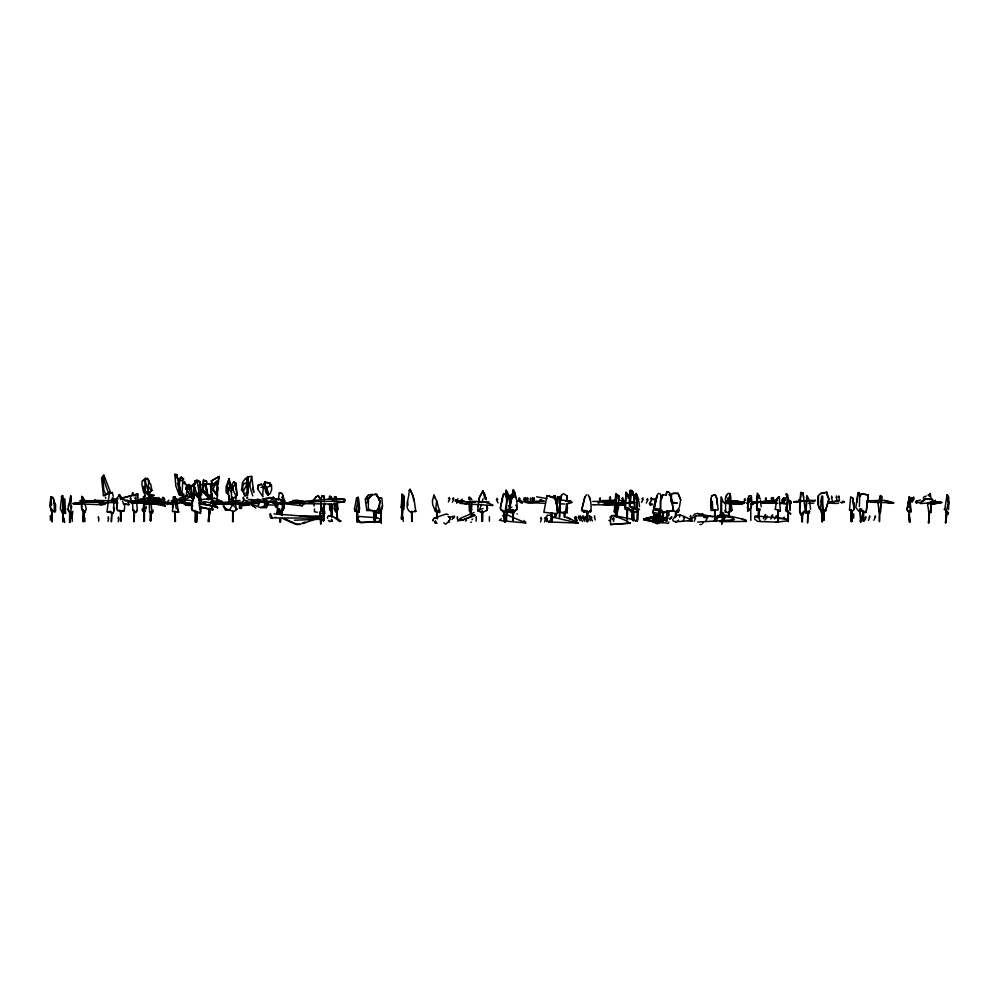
<?xml version="1.0" encoding="UTF-8"?>
<svg xmlns="http://www.w3.org/2000/svg" width="999" height="999" viewBox="0 0 999 999"><rect width="100%" height="100%" fill="white"/><g stroke="black" fill="none" stroke-linecap="round" stroke-linejoin="round"><path stroke-width="1.5" d="M280.444 521.565L280.444 518.731M280.444 514.473L280.457 511.638M556.143 504.033L555.319 496.066L553.783 495.979L553.134 498.126M634.315 509.328L629.782 506.081L630.781 490.322L632.617 491.408L634.24 497.052L634.989 508.866L634.315 509.328L629.17 505.869M635.551 508.429L638.623 510.789L636.575 510.564L636.775 495.554L636.101 493.344M851.098 509.952L851.448 521.665L851.797 510.114L851.772 521.478M946.453 512.649L948.213 513.873L948.363 512.537L946.328 512.05L944.817 509.378L947.027 494.867L948.75 497.015L948.538 509.465M279.757 521.653L279.745 518.768L279.708 521.565L280.394 521.753L280.382 518.731L280.407 521.665M279.757 514.572L279.807 510.402M340.684 521.578L340.547 520.716M381.281 511.326L381.231 523.051L381.193 511.101M378.459 511.6L378.309 513.224L380.769 511.538L382.517 505.956L381.83 498.002L379.845 498.026L378.733 500.237M559.303 517.095L559.565 509.69M564.66 517.207L564.597 511.538M690.434 521.028L692.057 521.028L690.434 521.028L692.469 518.568M851.16 509.952L851.285 521.578M279.757 521.565L279.77 518.768M381.218 522.689L381.256 511.513M482.48 521.291L482.467 511.351L482.155 521.503L481.78 511.226L481.78 521.141M555.706 516.371L555.719 513.548M788.149 511.401L788.248 521.565L788.199 512.687M788.223 511.426L788.298 521.378L788.361 511.276M119.63 496.266L119.368 494.592L117.358 497.927L116.608 508.916L117.807 510.589L124.188 511.201L124.725 505.969L122.44 501.348M555.806 516.371L555.844 513.561M725.736 501.748L725.237 503.271L741.882 503.558L744.605 502.747L737.974 502.784L741.882 503.558L743.256 503.384L725.199 503.259L744.317 503.021L725.187 503.234L726.41 501.323L744.342 502.46L738.498 502.922L739.51 503.359L744.542 502.784L743.493 502.697M52.11 521.765L51.998 509.977M52.26 510.152L51.998 521.565L52.273 510.227M193.656 494.567L193.706 488.486M714.71 509.64L714.647 521.128L714.884 509.552M745.291 499.9L743.643 503.171L738.436 502.972L744.392 502.497C719.03 498.576 718.431 506.306 744.48 502.872L739.997 503.446L741.882 503.558M879.595 509.815L879.445 521.615L879.545 509.652M94.618 501.71L104.982 503.721L94.618 501.71L85.252 501.91M281.568 509.353L281.493 515.022M555.232 516.458L555.282 513.686M616.271 499.138L616.321 494.842M655.481 522.777L657.916 522.864L643.681 519.293L658.291 515.322L659.827 515.334L659.59 518.356L659.939 515.322L643.618 519.867L659.54 522.752M714.647 509.652L714.859 521.103M51.985 521.49L52.135 510.202M195.742 510.701L195.617 521.903M212.038 488.986L217.507 496.166L217.532 480.819L210.452 486.663M232.63 521.515L232.717 511.55L232.967 521.603M282.143 509.54L282.093 515.122L282.055 509.515M283.379 503.846L283.329 508.404L284.365 507.754L284.091 503.608M372.802 510.614L368.244 509.765L368.519 498.164L372.053 494.892L376.273 494.418L380.095 500.974L378.821 512.749L376.461 512.087L376.136 510.926L378.196 508.741L380.095 500.974M375.761 518.581L375.786 511.463M509.602 498.701L509.64 495.754L510.514 495.392L510.452 496.103M551.336 521.54L551.373 513.049L551.386 521.703L552.022 521.728L552.01 513.149M555.344 516.471L555.382 513.686M787.299 502.147L787.212 510.739L790.696 513.873L785.626 510.739L787.299 502.147L786.488 493.706L785.851 494.517L787.562 494.817L790.246 509.265M83.441 509.989L83.304 521.703L84.041 511.575M146.141 508.716L146.166 506.381M323.626 520.729L323.813 509.015L323.326 520.841M323.651 520.541L323.738 508.966L323.626 520.829M460.689 520.204C458.229 521.84 459.09 518.281 461.176 518.768M659.303 519.93L659.427 510.152L659.415 519.93M649.275 518.681L643.681 519.293C646.528 517.07 660.277 516.358 659.977 515.347L658.291 515.322M863.236 510.926L863.148 521.141L863.423 511.038M863.398 520.804L863.586 511.026M233.067 521.316L233.167 511.401L232.642 521.603M324.712 503.134L324.213 508.479L321.391 510.976L321.029 502.447M627.097 519.08L627.434 509.015M631.093 492.932L630.381 504.483M637.462 510.227L637.412 520.192L637.637 510.114M667.12 510.964L666.895 520.754L666.945 510.976M195.042 521.903L195.317 510.564M233.067 511.413L233.029 521.478M338.923 521.528L340.559 521.166M375.112 522.452L375.237 510.926L375.162 522.265L374.475 522.352L374.637 510.976M375.936 518.593L375.961 511.613M823.663 510.002L823.75 520.267L824.262 510.164M84.865 521.703L84.927 518.506M235.102 498.201L236.263 496.428L231.718 487.3L229.246 487.637L228.034 488.349L229.058 500.062L231.618 498.713L231.144 487.537L233.142 489.21M314.485 508.941L314.448 511.763L317.445 512.275M374.513 522.252L374.712 511.076L374.5 522.415M658.915 520.079L659.003 510.014L659.303 520.217M823.601 509.989L823.463 520.067M863.323 510.926L863.461 520.816M69.718 513.586L69.793 522.452L70.33 512.3M188.736 484.49L186.888 485.514L185.814 488.548L189.136 493.918L192.495 497.115L189.236 489.298L188.736 484.49L190.996 485.914L192.495 497.115L191.596 497.789L189.31 495.454M235.826 504.632L235.714 510.114M235.914 500.312L235.989 495.979M435.139 498.476L433.953 495.129L436.65 500.836L435.489 511.376L439.335 512.537L439.585 509.777M627.31 518.806L627.335 508.878M627.272 519.093L627.422 508.878M637.574 520.292L637.724 510.089M658.94 519.93L659.128 510.002M666.895 520.779L667.007 510.864L666.758 521.053M754.944 516.52L755.331 516.196A3.684 1.736 43.4 0 1 755.993 516.083A3.422 1.523 39.8 0 1 756.38 516.183L758.491 517.095L758.678 510.139L758.453 517.12L759.115 517.619M758.753 510.114L758.453 517.07M823.788 520.217L824.187 510.139M69.643 513.561L69.53 522.227M750.661 508.366L751.972 503.708L750.386 509.303L747.677 511.013L748.276 498.014L749.375 495.791L751.31 495.754L751.972 502.909L750.923 503.484M778.296 510.002L778.134 521.515L778.446 510.027M802.11 513.099L801.91 521.665L802.035 513.111M70.217 513.686L70.067 522.265M725.736 502.235L725.187 503.159L725.986 501.473M879.445 512.475L879.47 511.313L880.294 512.737L880.631 511.213L881.755 496.753L880.581 495.541L878.009 503.059L878.983 511.113L879.994 512.649M81.456 508.241L81.556 503.833M81.668 499.425L81.731 496.491L84.528 500.062M150.886 520.754L151.199 512.087L150.562 520.929L150.537 512.15M174.875 521.341L175.112 511.438L175.474 521.553M265.322 485.464L264.947 481.805L270.105 483.216L271.491 485.427L271.678 489.735L270.279 493.394L267.919 495.217L265.784 492.22L264.086 484.165L264.947 481.805L264.086 484.165L266.696 487.475L268.494 493.606L267.919 495.217L265.909 489.747M359.116 512.062L359.54 508.279L358.254 497.327L356.631 497.789L354.458 508.891L355.12 511.126L357.167 512.087L359.116 512.062L359.128 511.176M777.734 521.528L778.021 509.989L778.109 521.615M802.434 521.753L802.597 513.274L801.885 521.69M175.212 511.426L174.962 521.441M725.811 502.285L725.187 503.234L744.342 502.46L738.498 502.922M742.781 502.709L743.069 503.359C742.694 502.684 743.194 503.346 742.956 503.396L742.831 502.634M777.709 521.341L777.996 510.177M247.053 495.392L247.39 483.191L242.407 483.703L243.257 491.77L244.905 495.829L247.053 495.392L246.241 492.382M324.7 503.921L321.391 510.976L320.979 502.335M332.168 521.116L331.531 520.954M356.855 500.949L356.631 497.789M236.151 489.597L235.776 483.017L233.729 481.843L232.218 484.028L232.342 488.536M338.224 502.647L344.518 501.698L334.665 501.148L290.684 502.285L299.45 503.496M557.767 503.346L557.692 496.653C563.136 496.59 558.616 506.268 560.389 509.19L558.166 511.638L557.017 510.102L557.692 496.653M657.28 524.1L657.542 514.198M676.111 515.996L676.311 511.75M120.617 510.926L120.567 521.216L121.216 511.076M513.211 510.089L513.349 520.254M675.636 511.85L675.461 517.445L675.699 511.863M676.161 516.008L676.298 511.763M55.532 507.642L55.632 504.445M120.567 510.914L120.779 521.128M120.929 520.841L121.166 511.051M513.149 510.064L512.862 520.154M513.723 510.189L512.949 520.242M634.865 502.559L604.582 503.533L634.865 502.559L630.631 502.022M659.377 518.593L659.14 515.859L645.029 519.867M671.815 516.558L670.741 517.869M859.39 506.58L859.739 495.991L861.563 493.668L868.281 495.005L866.108 512.437C863.835 513.111 856.318 506.968 861.95 509.203M111.663 513.074L111.376 521.815L111.826 513.061M150.874 520.566L151.161 512.062M247.977 480.269L248.077 477.397L245.404 478.546L242.332 482.642L243.269 485.227M632.392 518.731L632.792 507.267M671.191 501.211L671.278 498.351L669.555 492.707L666.982 491.57L665.921 495.279M750.823 520.442L750.724 509.028M807.529 522.877L807.804 512.787M807.629 522.564L807.966 512.774M823.838 510.801L825.586 510.839L828.87 499.05L826.772 492.195L820.541 493.556L818.431 495.541L818.481 505.257L819.717 509.453L822.14 509.852M133.691 521.366L134.403 511.513M134.153 521.416L134.503 511.5L133.766 521.653M629.22 504.383L629.707 491.058L630.781 490.322L632.617 491.408L634.24 497.052L634.328 507.092M632.429 518.568L632.817 507.442M150.2 520.541L150.574 512.175M401.536 519.068L402.06 507.592L401.536 519.068L402.185 519.03L402.697 507.48L402.235 518.943M402.098 502.247L401.985 494.243L404.345 496.665L403.559 509.44L401.248 507.692L402.098 502.247L403.559 509.44L403.109 499.637M481.83 521.303L481.818 511.213M663.011 521.54L663.498 511.75M860.551 522.04L860.139 510.514L861.063 521.99M908.865 507.529L909.265 496.865L907.005 509.69L908.64 512.05L911.188 511.401L909.502 496.915L907.005 509.69L908.64 512.05M208.366 521.416L209.54 509.702L209.003 521.466L208.366 521.441L209.166 509.815M209.016 521.466L209.79 509.977M566.945 499.512L567.095 495.966L563.511 493.618L561.5 495.042L560.814 499.438M631.78 518.581L632.742 507.142M83.641 521.441L84.091 511.588M662.986 511.6L663.011 521.815M663.086 511.613L662.599 521.715M721.74 523.838L721.877 520.954L721.79 524.075M83.416 511.413L83.004 521.478M587.075 511.588L587.175 521.69L587.162 511.588M723.438 515.784L720.891 514.223L721.128 497.04M196.603 522.027L197.178 512.312M197.14 512.162L196.541 522.127M489.385 516.608L489.398 521.228M654.27 520.454L654.407 517.357M721.765 523.751L721.902 520.916M931.23 503.359L930.931 512.237L929.07 512.262L927.572 504.845M199.4 500.387L199.688 494.455L201.361 500.087M283.241 504.258L283.379 509.989L276.998 513.686L277.897 502.959M659.652 518.256L659.939 515.322L659.802 517.981L660.002 515.397L658.378 515.397L643.681 519.293L649.35 518.493M670.167 511.126L676.56 511.363L679.283 507.692L680.706 499.8L678.059 493.369L673.026 493.406L671.44 494.268L671.44 500.611M401.536 518.906L402.085 507.754M655.444 520.429L652.447 521.515L653.608 522.465L666.895 523.014M50.337 516.758L50.4 515.434M186.413 494.517L186.538 492.095M822.676 510.314L822.789 496.153L821.653 496.341L821.253 502.235M117.358 497.927L116.608 508.916M197.427 482.28L195.08 480.581L195.017 481.655L197.427 482.28L199.438 494.917L198.464 495.979L197.527 494.955M217.807 490.072L217.295 491.146L217.969 487.062M269.855 515.546L270.254 514.098M566.708 504.02L565.284 513.061L560.764 512.425L558.953 511.151L559.59 511.376M262.7 496.391L263.224 486.85L261.513 484.228L258.192 485.152L257.592 488.686L262.874 496.79M471.528 503.921L471.053 512.462L469.343 510.876L469.068 503.783M476.111 521.228L476.286 517.969M708.016 516.87L708.079 515.634M725.649 502.46L725.199 503.259L725.624 502.584M854.07 507.192L854.245 504.183M909.265 501.173L909.502 496.915M50.337 520.167L50.524 516.745M506.481 511.888L506.63 496.878L505.082 493.981L503.459 493.781L500.362 507.954L500.686 509.565L504.245 512.699L506.481 511.888L504.245 512.699M567.482 507.217L566.995 512.749L560.764 512.425M618.668 495.442L618.331 508.029L615.696 510.302L616.033 497.34L616.995 495.242L618.831 495.591L618.818 500.674M800.099 502.547C799.362 507.267 798.688 521.453 805.256 510.839L803.096 493.081L801.186 492.432L800.274 499.675M929.707 496.316L929.869 493.568L929.307 496.378M659.927 516.533L660.002 515.472M229.308 495.991L229.058 500.062L233.279 498.826M510.501 505.194L509.965 495.354L512.762 496.216M671.103 501.286L671.278 498.351L669.904 494.792M790.122 503.321L790.072 510.601M52.71 497.727L50.824 496.828L50.3 505.069L51.161 510.926L55.107 511.738L55.469 507.942L53.621 499.163L53.172 497.602L50.824 496.828L50.1 507.017L51.586 510.764L55.107 511.738M282.492 504.632L282.205 509.103L283.379 509.989M282.779 500.149L283.054 495.666L282.242 493.518L279.27 493.056L278.284 500.124M853.558 518.256L853.758 515.097M881.755 496.753L880.144 509.89M200.811 511.938L201.161 506.456M586.7 494.792L584.865 497.027L581.705 510.364L583.816 512.025L590.646 511.775C591.583 506.256 591.196 499.787 588.211 494.967M332.093 516.683L331.531 509.378L331.431 516.795L331.268 509.727M412.225 521.316L411.625 511.426M487.237 505.544L487.012 510.239L483.991 511.738L480.469 511.863L477.784 510.814L478.109 505.656M70.355 501.023L70.892 495.691L68.107 508.928L72.078 516.458L72.827 511.238M357.742 521.865L357.392 511.75L357.792 521.678L357.105 521.853L356.743 510.514M618.331 508.029L618.631 503.621M628.234 509.178L628.708 509.615L625.324 509.265L625.861 492.132M675.374 521.728L675.998 521.665M71.428 508.429L71.616 505.831M246.016 493.543L247.64 495.479L248.564 484.228L248.077 477.397L246.716 479.532L247.078 484.403M759.315 510.352L759.964 510.751L756.905 510.289L756.593 508.216L757.279 493.231M822.489 521.54L822.314 511.675M228.783 502.622L231.843 502.822M179.47 484.503L179.945 478.259L181.418 477.397L183.779 478.883L181.119 480.819L179.92 478.571L181.144 476.898L183.004 479.058L181.98 493.031L184.016 494.405L183.579 495.217L181.306 495.129M929.445 511.65L928.595 523.189L929.632 511.525M671.203 497.327L671.44 494.268M928.446 522.802L929.42 511.55M98.651 521.191L98.901 517.957M148.938 480.232L147.365 493.606L148.751 495.954L149.85 494.068L148.077 491.333L144.93 479.532L147.577 478.471L149.675 483.641M323.838 498.164L323.963 495.979L322.053 495.916L321.091 498.089M320.342 512.337L320.954 524.025L320.13 512.062M320.954 508.254L321.178 505.457M331.506 508.441L331.281 511.263L329.682 509.74L329.483 504.095M652.285 517.807L643.681 519.293L658.366 515.347L658.279 516.008M735.489 503.059L733.666 503.808L741.358 503.021L736.063 503.696L735.376 503.046L733.678 503.808L743.256 503.384M62 510.864L65.547 513.436L64.236 510.177L63.224 498.389L61.838 498.014L61.751 496.266L60.29 508.628L62.113 512.724L65.547 513.436L64.873 498.926M143.319 508.803L142.407 508.628L142.17 510.377L144.43 511.563L145.429 510.651L143.319 508.803L143.806 502.722M143.806 521.228L143.781 511.451M144.293 511.338L144.343 521.428L144.38 509.902M172.502 507.604L173.376 497.04L174.663 496.715L176.274 499.662L178.634 512.187L173.863 511.538M625.324 509.265L625.898 494.28M749.662 509.253L747.677 511.013L748.276 498.014M403.471 506.943L404.345 496.665L401.985 494.243L401.248 507.692M614.822 504.532L614.185 511.975L616.845 512.574L616.171 510.564L614.323 511.675M615.072 501.56L615.709 494.13L616.683 494.168L616.77 496.278M728.209 501.748L728.483 498.613M726.822 502.734L737.961 502.984L729.37 501.211M849.462 510.339L850.686 496.79L852.971 498.389L854.02 509.215C853.958 511.863 849.1 511.301 849.662 509.253M747.427 508.291L747.964 502.659M809.078 510.676L809.202 513.399L805.981 513.011L806.73 495.854M948.563 504.732L948.838 501.81M509.802 497.127L509.965 495.354M930.606 508.429L931.056 503.771M590.796 510.314L590.646 511.775L589.572 510.676M659.802 517.981C661.213 510.064 646.565 521.241 643.681 519.293L656.818 516.333M84.328 518.406L84.453 517.207M616.783 517.157L617.694 508.491L616.883 517.157M857.08 502.335L858.041 492.644L855.806 507.554L859.015 511.326L862.562 511.126M946.615 511.226L945.628 522.889L946.89 511.413M63.599 502.247L63.924 499.075M667.981 523.601L668.905 522.015M945.903 522.539L947.04 511.401M62.762 521.815L62.85 511.713M212.437 495.816L212.25 497.702L207.892 495.067L205.894 484.078L209.69 483.653L211.026 484.39L211.476 491.908M618.743 503.459L615.696 510.302L614.835 508.616L616.033 497.34M946.528 512.624L945.441 522.652M137.3 497.027L137.625 494.018L121.791 498.126M738.81 503.558L725.461 503.034L725.636 502.297L725.237 503.271L726.41 501.323L725.187 502.997L743.756 502.247L729.745 501.223L727.846 502.659M55.07 504.333L55.207 503.134M666.133 495.179L666.982 491.57L669.555 492.707M178.109 478.296L181.281 495.504L179.633 495.179L178.771 493.868L179.233 489.71L177.36 483.116M471.815 504.07L471.053 512.462L469.567 510.901L470.604 504.582M505.594 511.338L509.465 510.589C510.626 503.971 509.128 496.216 506.218 490.197L505.581 493.968M736.9 502.472L743.756 502.247L732.879 501.523L725.199 503.046L727.984 501.211L725.187 503.159L726.735 501.273L727.397 501.223L726.136 502.759L728.658 501.198M218.219 484.053L219.068 476.498L211.338 480.931L212.55 485.764M199.613 484.453L199.937 481.58L196.865 480.169L196.204 482.167M85.315 505.007L86.276 509.353L84.428 512.812L84.615 511.213L81.831 509.19M754.67 518.106L755.269 516.833A3.384 1.673 46.9 0 1 756.268 516.67L758.953 518.181L760.301 521.478M560.988 499.5L561.5 495.042M413.773 500.811L412.937 495.292L410.052 489.285L408.978 490.809M797.152 501.436L796.478 501.71M194.867 491.57L195.367 487.375M113.287 496.341L112.25 492.42L109.253 493.781L107.005 511.888L113.224 513.161L114.061 510.614L113.599 502.047L115.272 502.622M217.507 496.166L216.221 494.006L217.507 483.728M509.253 498.826L509.64 495.754L508.878 499.15M546.503 521.715L546.915 518.481M455.969 499.987L457.405 499.775L455.994 499.775M821.852 513.199L823.151 512.112L821.653 496.341C822.277 496.815 818.331 516.833 823.151 512.112M476.148 517.882L476.311 516.645M192.994 497.752L191.571 508.479L192.844 510.514L191.571 508.479L192.994 497.752L195.105 494.155L198.439 497.752M930.931 512.237L931.193 510.239M133.754 521.553L134.178 510.189M499.438 520.317L501.223 518.768M615.434 507.529L615.834 504.757M613.561 521.553L613.985 518.581M852.547 501.386L852.971 498.389M908.253 503.771L909.265 496.865M478.071 506.58L479.395 497.539L482.879 490.909L486.251 499.001M505.619 494.318L506.218 490.197L506.481 497.989M512.225 497.427L508.866 509.59L512.475 510.764L516.495 510.064C517.994 503.533 516.208 495.629 513.336 489.647L510.039 505.444M805.981 513.011L806.817 498.026M948.213 513.873L948.413 512.537M176.423 477.172L176.811 474.625L174.862 474.275L175.787 485.826L178.771 493.868M190.534 488.948L190.996 485.914M173.376 497.04L174.875 497.327L174.663 496.715L172.377 511.488L178.634 512.187L177.285 508.703M329.795 516.196C329.682 514.31 326.573 516.958 327.61 518.306M634.79 498.613L635.389 495.367L633.141 494.68M775.261 509.228L776.885 498.813L779.208 496.728L780.394 511.113L775.261 509.228L776.248 509.453M880.219 497.889L880.581 495.541L879.707 498.064M337.1 510.052L337.512 520.054M478.758 501.598L479.395 497.539L482.879 490.909L484.977 498.888M753.758 502.622L752.884 502.784L754.02 502.06L761.85 502.21M147.015 501.898L133.953 501.211L133.679 502.947L136.588 502.859M243.257 491.77L247.39 483.191L242.707 483.766L241.433 490.084L243.257 491.77L244.905 495.829M558.166 511.638L560.177 504.682L559.29 496.728M853.983 503.921L854.17 502.822M145.854 501.66L150.462 498.826L152.984 498.451M253.209 506.468L253.484 504.845L251.573 504.72L255.844 508.054M789.435 500.811L790.159 501.111C786.388 498.638 793.943 504.32 790.509 501.086C786.026 498.851 794.467 502.672 789.672 503.459M206.98 484.328L206.643 481.293L203.471 480.032L202.697 489.36L208.079 496.228L209.028 496.253M853.471 514.935L853.67 513.748M142.37 481.019L145.18 479.545L145.842 478.022L142.37 481.019L141.821 484.203L143.469 491.883L145.417 495.492M409.34 490.709L410.052 489.285L413.998 498.988L415.834 511.5L410.314 511.963C403.833 508.016 409.115 498.114 409.078 492.22M732.279 519.068L732.317 519.83L733.89 519.255M54.371 502.347L54.196 511.513M728.283 498.426L728.496 497.265M756.905 510.289L757.479 495.342M150.449 498.489L150.687 497.202L149.151 495.129L154.183 495.242L150.687 497.202M191.596 497.789L186.189 489.223L186.888 485.514M118.244 521.653L118.856 518.369M265.784 492.22L266.696 487.475L271.491 485.427L269.156 482.867M504.882 512.225L507.142 500.424L505.956 494.83L503.409 494.393L505.082 493.981M132.592 502.297L132.904 510.551L135.976 512.2L137.25 510.177L136.776 503.096M321.828 497.077L322.053 495.916M505.057 522.252L503.521 510.739M758.691 521.478L774.812 522.09M98.152 517.894L98.389 516.67M294.83 502.072L290.684 502.285M504.682 522.29L504.17 512.25M358.778 521.753L359.94 522.527L379.52 521.903L379.345 520.654M356.993 519.18L360.939 522.465A2.772 1.111 42.8 0 0 361.401 522.502L381.181 521.441L379.832 518.981L377.435 517.794L359.94 516.508M117.457 502.947L112.8 500.649L112.525 497.702L113.886 500.686L116.683 500.174M332.442 504.458L332.567 508.878L331.281 511.263L330.307 509.865L331.556 503.608M502.709 496.378L500.362 507.954M825.361 511.176L828.87 499.05L826.747 494.293L826.772 492.195M187.275 491.121L188.699 486.313M252.772 495.916L249.65 485.864L251.673 476.348L247.402 476.935L246.428 479.283M62.425 498.114L64.236 510.177L62.587 510.839L62.962 495.616L61.289 496.515M153.159 510.114L151.336 513.736L149.538 511.401M203.471 480.032L203.184 490.122M151.91 511.163L151.336 513.736L153.059 511.913L151.91 511.163L151.099 504.12M547.027 495.779L554.158 497.34L547.027 495.779L543.843 512.275L557.267 513.723L557.617 505.906L554.158 497.34L552.547 496.953M63.174 498.951L63.436 497.777M159.99 499.875L159.266 503.084L165.21 505.981L164.036 503.821M108.004 521.366L108.741 518.156M613.448 518.319L613.698 517.232M217.158 484.752L219.068 476.498L211.338 480.931L212.4 483.566M229.62 484.328L229.221 478.708L226.81 488.961L228.259 494.405L226.074 492.544L226.161 486.451L229.221 478.708L230.207 487.812M132.18 494.542L132.617 492.669L133.779 495.029M661.038 513.036L659.502 514.947L656.368 514.747L654.445 514.522L652.722 512.462L655.794 499.562L657.067 497.44M818.431 495.541C817.132 499.925 817.532 506.093 820.179 509.527M662.112 510.352L655.806 510.364L653.895 508.304L657.055 495.404L658.503 493.294M196.878 482.392L195.08 480.581L193.631 486.401L194.755 490.759M468.981 497.365L471.765 499.65L470.217 497.552L468.981 497.365L468.893 499.537M725.561 497.952L726.76 494.805L728.471 493.294L730.207 493.668L729.233 512.624L725.699 512.075L724.762 510.377M134.191 502.385L134.415 501.498L130.27 500.362L134.191 502.385L130.07 502.297M181.868 494.955L184.166 497.002M378.309 513.224L381.343 510.601L382.517 505.956M587.337 510.876L581.555 510.077L584.865 497.027M718.506 517.195L720.029 514.835A1.723 1.161 22.9 0 1 720.966 514.835L723.8 516.995M337.475 503.508L337.799 509.378L336.126 511.975L335.652 510.389L337 504.008M880.194 510.452L880.294 512.737M505.969 520.691L506.893 509.378L506.505 520.704M672.589 519.68L673.276 520.941A2.41 2.36 -40 0 0 673.85 521.403L676.535 521.54A4.908 4.808 -47.1 0 0 678.421 520.417L678.621 520.167M908.953 510.302L909.689 522.277L908.953 512.125M509.94 504.507L513.336 489.647L513.698 497.477M449.488 520.454L446.041 524.038A2.035 1.948 -85.1 0 1 445.279 523.988L443.856 522.877M546.391 518.381L546.728 517.145M741.295 503.371L736.226 503.683L738.236 503.046M240.647 508.666L241.508 505.581M791.233 502.41L789.61 503.259M710.838 498.976L711.688 495.941L714.485 494.767L715.459 495.292L716.895 498.264L718.156 509.952L710.988 510.464L710.838 498.976L711.55 507.954M194.018 498.713L193.731 483.928L190.197 486.863M216.421 501.873L217.37 498.576M276.823 507.417L277.71 504.395M652.884 520.217L653.771 517.182M278.134 512.724L276.998 513.686L278.434 508.878M243.007 501.635L243.981 498.426M477.784 510.814L479.77 509.565L481.418 504.183M482.242 501.498L483.054 498.813M931.418 503.596L932.766 503.946M802.684 513.898L803.458 511.388M450.174 519.08L449.15 520.716M689.922 520.029L690.933 516.808M703.196 514.423L702.622 513.761L700.461 515.172M118.032 518.331L118.444 517.07M553.384 517.295L578.059 523.089L568.331 517.669M266.283 507.692L267.495 505.282L266.283 507.692L260.527 507.592L253.484 504.845M86.251 501.011L80.307 500.624L81.419 501.148M655.207 502.947L655.956 500.649M743.194 502.335L733.241 501.173L733.091 502.135M822.052 521.628L821.902 511.563L822.052 521.74M131.856 503.246L133.179 500.686L135.939 503.171L131.856 503.246L133.179 500.686M636.563 521.341L637.387 520.741L635.851 521.203M275.662 517.207L272.103 518.456M660.264 520.604L661.288 517.507M742.769 501.923L732.991 501.698L734.615 501.473C727.509 500.511 758.278 503.171 733.241 501.173L741.92 502.11M227.672 483.316L229.221 478.708M912.249 501.61L913.373 498.276M654.782 521.378L655.831 518.294M241.071 505.369L241.458 504.233M544.505 521.953L545.654 518.606M540.509 521.928L541.67 518.593M546.428 516.845L547.015 515.621A1.911 1.873 67.2 0 1 547.577 515.184L550.661 515.334L553.196 517.195M735.901 503.696L736.513 502.959L733.591 503.708L742.344 503.184M130.007 501.71L131.094 498.651M598.114 502.21L597.951 502.659A2.11 0.974 -85.8 0 0 598.226 503.021M231.668 501.598L232.792 498.476M765.047 502.36L766.295 498.863M159.203 499.762L159.64 498.551M107.942 518.044L108.391 516.845M194.555 494.78L191.883 502.085L191.983 510.177L200.524 513.511L199.138 498.751L195.105 494.155L194.555 494.78L195.729 494.205M726.76 494.805L725.411 498.489L725.699 512.075M374.962 521.99L373.389 510.764L374.937 521.965L375.574 521.703L373.951 510.514M275.075 501.423L276.024 498.926L284.553 499.987L285.464 503.396L278.971 499.025M927.759 502.897L927.509 503.896L929.132 503.896M673.301 518.743L676.673 515.172L679.657 515.047M277.185 504.133L277.61 503.034M653.246 516.933L653.671 515.821M332.292 498.576L331.006 496.565L329.533 496.341L329.27 498.451M860.276 520.829L861.55 517.519M144.181 498.164L145.155 495.654L143.157 496.903L145.255 499.15M471.416 522.215L470.779 522.227M665.421 495.029C658.179 493.593 661.413 506.843 660.351 510.589L664.248 512.512L673.476 510.264L670.966 495.766L668.88 494.667M860.489 521.79L861.775 518.493M210.152 499.512L210.652 498.251M157.917 499.2L158.391 498.002M200.062 485.114L203.147 483.903M276.024 498.926L274.45 502.847L282.455 504.67M231.031 502.297L231.356 501.473M697.652 522.09L733.89 519.83L733.303 517.981L725.898 516.695M62.85 521.653L62.7 511.7M599.15 502.347L600.486 499.1M679.42 509.815L678.433 512.175L676.835 512.45M216.571 498.513L217.095 497.252M727.384 502.26L728.758 498.988M868.406 520.392L869.792 517.095M665.309 521.128L666.595 518.106L667.881 518.069L666.62 518.643M784.003 502.447L785.326 499.325M662.974 494.805L660.626 500.274L660.351 510.589L664.248 512.512M163.474 502.747L164.897 499.463M717.806 517.345L720.104 514.223A1.861 1.124 19 0 1 720.891 514.235L721.603 512.512L721.59 499.225M223.414 506.131L224.275 504.12L228.983 503.633L234.403 506.193L236.988 509.24L233.916 511.625L226.373 509.003L223.414 506.131L225.487 510.102L229.533 509.965L231.793 506.181M748.788 502.822L750.212 499.562M690.184 516.683L690.721 515.472M257.592 488.686L258.641 486.301L258.192 485.152L261.513 484.228M655.481 499.6L656.093 498.239M772.202 502.285L773.701 498.951M452.422 502.247L453.921 498.938M264.123 506.131L265.597 502.884M258.341 505.506L259.328 503.359M912.961 498.314L913.548 497.027M532.991 502.509L534.515 499.188M660.839 520.854L662.387 517.47M337.237 499.088L335.864 496.878L334.553 496.89L334.153 499.075M694.954 517.157L695.828 516.446M176.736 504.308L177.785 502.047M448.351 501.973L449.9 498.676M366.895 502.897L368.431 499.662M781.817 502.372L783.328 499.188M178.696 503.708L180.307 500.349M683.216 520.654L684.627 517.719M136.851 511.026L137.25 510.177M448.139 514.66L446.803 514.223M617.37 508.766L616.371 517.17L617.469 508.566M756.293 501.723L757.929 498.414M765.296 499.075L765.996 497.664M134.628 501.461L136.226 498.239M749.675 502.235L751.236 499.088M182.255 502.485L183.828 499.325M460.876 503.633L462.525 500.374M636.575 510.564L637.424 508.878L636.775 495.554M336.925 518.706L337.138 509.977M650.249 502.222L651.935 498.913M864.322 521.128L865.983 517.869M486.513 510.676L487.687 508.391L486.875 506.518M68.069 506.268L70.842 500.936L70.517 496.391M242.832 498.351L243.469 497.14M276.998 513.686L279.595 508.666M456.705 503.246L457.842 501.073M873.825 520.304L875.524 517.057M320.642 523.863L319.755 512.524M822.664 510.726L821.59 512.774L822.302 512.986M321.316 499.55L317.507 495.654L313.049 500.586M751.897 503.134L752.147 502.21M641.495 502.372L643.231 499.138M646.266 503.059L648.014 499.787M654.857 518.106L655.469 516.958M660.277 517.332L660.888 516.183M609.04 501.148L610.801 497.902M782.08 502.597L783.728 499.537M621.977 500.974L623.189 498.813M213.112 488.723L217.532 480.819L210.951 487.587L213.112 488.723L216.221 494.006M679.957 516.071L679.395 517.082M637.624 501.448L638.836 499.288M149.925 500.324L151.099 498.276M163.349 501.048L163.998 499.925M130.057 498.451L130.707 497.327M705.968 520.442L707.654 517.532M770.541 501.935L772.389 498.713M860.801 517.494L861.525 516.233M257.105 499.962L256.069 499.55M650.087 502.647L650.786 501.81M774.5 518.981L776.36 515.771M861.026 518.469L861.762 517.207M148.751 495.954L149.85 494.068M257.804 499.438L266.783 503.084L264.285 503.571M633.728 501.036L634.977 498.888M231.668 498.326L232.355 497.165M680.032 514.697L691.171 519.692L689.56 520.654L675.961 521.853M746.615 503.434L748.463 500.287M357.167 512.087L359.54 508.279M132.617 492.669L132.805 494.193M459.278 519.942L460.701 519.468M544.48 518.606L545.254 517.307M869.118 517.107L869.879 515.846M549.175 521.453L548.876 521.953A5.195 4.845 80.1 0 1 546.952 519.542L546.703 518.606M470.529 510.701L470.566 513.673L470.791 510.439L471.266 513.523L471.116 510.614M540.509 518.581L541.283 517.295M909.227 510.501L909.764 522.177M784.752 499.175L785.464 498.014M161.925 500.274L162.612 499.163M233.204 490.509L232.979 487.649L235.776 483.017L236.963 495.616L236.239 486.9L235.14 484.403M783.366 518.419L784.153 517.157M167.295 504.582L168.556 502.534M379.096 499.238L379.845 498.026M569.605 500.849L571.678 502.485L567.082 504.02M671.678 517.37L669.829 519.343M695.641 518.044L694.18 521.341M181.656 500.799L184.278 499.737L187.213 495.117L188.736 497.664M727.809 498.913L728.621 497.677M716.633 518.006L714.672 521.116M665.534 517.869L666.271 516.758M299.9 516.271L321.69 515.946L321.178 516.408M713.873 521.166L715.084 519.318M910.326 502.647L912.374 499.55M912.025 501.998L914.097 498.888M749.3 499.488L750.124 498.251M101.561 478.184L103.846 475.187L110.34 491.733L104.982 495.629L103.421 495.579L101.561 478.184L103.846 475.187L104.858 479.532M533.578 499.213L534.44 497.939M599.35 499.013L600.187 497.764M655.719 522.427L655.881 522.202M722.889 520.829L724.987 517.757M772.677 498.963L773.551 497.677M910.264 501.136L911.662 499.1M366.695 497.452L368.231 495.217L372.34 494.193M163.574 499.413L164.435 498.164M782.529 499.088L783.366 497.889M661.363 496.953L662.824 494.867M163.636 498.738L163.099 497.377L160.602 500.824M402.085 507.642L402.709 507.529M432.954 520.204L432.954 520.904M715.509 521.266L717.632 518.219M770.729 519.118L772.851 516.096M138.898 501.923L134.603 501.635L133.679 502.947L135.34 502.884L135.065 500.936M267.145 504.745L268.569 502.747L267.145 504.745L273.926 505.119M748.488 497.027L749.375 495.791M452.472 498.963L453.409 497.689M763.336 518.731L765.434 515.871M660.963 517.519L661.937 516.208M865.034 517.857L865.958 516.608M661.013 496.865L661.975 495.566M729.233 512.624L731.992 510.077L730.769 500.799M175.861 499.787L176.835 498.489M808.641 512.924L809.752 511.451M147.577 478.471L146.753 479.557L144.93 479.532M367.045 499.6L367.969 498.364M448.451 498.688L449.413 497.415M874.562 517.032L875.499 515.796M178.858 500.349L179.845 499.05M756.493 498.414L757.479 497.127M511.038 511.638L513.548 512.787L516.058 509.777L515.434 510.526M744.13 499.85L745.092 498.601M750.174 498.913L751.073 497.752M368.231 495.217L365.247 499.038L366.808 510.489L371.453 510.676M316.208 496.628L313.399 500.212L314.123 506.031M182.48 499.2L183.416 498.014M683.353 517.494L684.203 516.433M134.803 498.176L135.777 496.953M790.097 513.361L790.696 513.873M650.499 498.863L651.523 497.602M461.076 500.362L462.075 499.113M587.749 521.665L587.712 511.7L587.175 521.69M210.227 485.377L211.026 484.39M720.928 521.166L723.264 518.269M225.487 510.102L226.373 509.003M646.653 499.712L647.652 498.464M302.997 501.386L281.343 503.246L302.21 505.844L304.008 503.846M454.008 517.519L451.985 519.393M269.693 501.785L273.451 497.19C282.729 507.267 267.57 501.036 263.936 499.737L273.451 497.19L272.927 502.447L276.186 502.572M782.791 499.325L783.716 498.201M456.955 499.975L457.979 498.726M609.353 497.827L610.401 496.578M641.932 499.025L642.956 497.814M660.801 521.028C651.548 521.815 658.865 516.133 666.533 518.069M656.331 519.505L667.881 518.069M726.935 501.248L725.461 503.034M153.022 498.876L153.983 497.739M946.89 496.166L947.664 495.242M621.74 498.738L622.802 497.49M770.991 498.651L772.052 497.415M746.603 521.091C743.681 522.102 748.538 520.691 744.73 519.58M149.763 498.076L150.762 496.953M764.797 520.042L767.244 517.257M171.416 502.26L172.09 501.498L173.239 502.859L164.798 502.11M775.536 517.282L776.598 516.071M691.296 518.219L692.157 517.245M504.62 522.19L503.421 510.739M157.879 498.651L158.966 497.44M662.687 516.708L663.611 516.583M747.202 500.112L748.251 498.951M89.261 501.111L101.698 500.886L95.167 501.598M706.343 517.27L707.304 516.221M122.715 511.151L123.339 510.477M167.844 501.286L168.893 500.162M372.053 494.892L368.931 498.538M149.101 492.919L151.948 490.372L150.737 484.465L148.289 481.243M610.576 524.537L630.194 523.164L610.576 524.537L610.401 516.645L612.075 515.434M284.553 499.987L283.329 501.273L277.21 503.446L277.285 506.543M190.047 488.548L193.169 485.302M727.16 501.236L725.661 502.784L726.735 501.273L739.023 502.035M149.788 492.582L151.948 490.372M553.284 517.457L548.876 521.953L578.059 523.089M726.473 502.747L727.984 501.211M911.15 499.4L912.274 498.251M694.23 517.844L695.292 516.77M776.885 498.813L779.208 496.728L779.32 498.726M453.908 517.02L453.159 517.657M805.256 510.839L800.723 514.897M177.997 499.95L179.608 498.314L187.213 495.117L180.107 500.586M912.736 498.726L913.898 497.577M251.573 504.72L253.159 503.146M723.738 517.582L724.887 516.458M715.222 517.782L716.32 516.708M264.236 500.462L263.237 500.786M910.239 498.901L911.413 497.777M716.258 518.031L717.432 516.908M764.535 515.584L765.621 514.56M283.179 498.613L283.716 498.101L282.055 497.19L283.716 498.101M909.452 522.09L908.778 510.751M236.263 496.428L231.618 498.713M771.428 515.884L772.614 514.772M702.534 523.626L702.971 522.564M571.703 502.135L571.128 502.647M472.677 519.055L471.915 519.63M670.541 518.056L669.829 518.631M247.377 505.269L250.075 504.495L247.377 505.269L240.422 503.159M412.2 521.503L411.975 511.525M366.808 510.489L367.882 509.602M721.877 517.944L723.139 516.908M659.415 515.621L645.079 519.293L659.39 517.957M925.798 498.289L921.64 501.211M292.345 503.696L295.417 502.172M502.609 515.959L505.232 514.51L507.48 514.535M765.871 516.858L767.157 515.884M600.461 501.91L599.063 502.972M927.934 495.054L928.72 494.717M147.677 501.173L136.551 501.673L139.835 499.225L142.82 500.062M466.521 520.329L465.509 521.003M378.833 511.625L380.07 510.739M103.421 495.579L110.34 491.733M925.099 499.712C921.765 503.883 908.516 503.533 920.404 499.975M184.478 500.424L190.022 496.653M365.934 498.576L365.734 499.413M842.969 501.061L844.355 502.06L841.658 502.934M569.043 503.009L567.257 503.558L567.22 506.618M605.307 503.921L629.882 502.584M701.485 524.475L699.937 524.5M931.08 512.05L929.982 512.749L928.321 510.689M666.458 492.195L668.144 491.82M671.378 517.395L670.017 518.231M691.171 519.692L688.111 520.654M108.167 512.412L110.102 511.213L113.224 513.161M145.829 501.86L150.437 499.025M323.326 520.754L323.539 509.228M727.672 502.684L730.094 501.236L737.274 501.411L730.431 501.261C726.248 503.958 728.084 502.934 731.68 501.361M145.429 510.651L142.969 511.488L144.43 511.563M916.857 500.724L915.596 501.935L916.458 502.959M840.683 502.422L844.355 502.06M280.657 510.389L282.155 510.576M727.447 502.697L730.094 501.236M652.709 498.938L655.244 499.013M435.427 520.966L434.528 522.002M725.237 502.847L726.173 501.398L739.048 502.06M813.823 501.173L815.421 500.536M266.696 503.021L264.011 501.298M813.76 500.986L815.421 500.324L800.074 501.486M368.244 509.765L369.455 509.153M292.507 500.624L296.828 500.124L305.257 502.085M661.475 516.396L661.563 516.346A4.308 1.099 -85.6 0 1 661.738 516.346A4.308 1.049 89.7 0 1 661.962 516.57L662.262 516.958M741.758 502.634L742.632 503.271L741.183 503.396M356.93 497.989L358.254 497.327M719.255 516.371L717.881 516.371L718.343 515.634M374.812 494.143L377.01 494.542L378.658 498.776M460.402 518.344L474.05 512.512M754.695 502.922L750.599 504.295L751.385 504.295M778.096 497.265L779.595 497.052M741.458 503.021L740.746 503.284M777.771 522.052L787.587 520.829L785.614 519.155M251.661 503.159L250.225 503.633M109.253 493.781L112.25 492.42M324.375 513.761L321.466 509.965L320.067 512.3L321.116 513.399L324.85 513.548L324.013 507.779M309.053 520.217L310.002 519.792M136.551 501.673L137.525 501.236M933.141 500.237L932.504 500.112M435.976 521.316L434.528 522.465L435.926 523.351M133.441 495.854L137.625 494.018L138.349 501.398M509.515 508.216L511.938 507.167M301.398 523.588L305.157 522.015M446.078 514.01L434.19 518.081L432.742 520.217M711.688 495.941L714.485 494.767M665.721 519.667L660.314 521.378L657.679 519.505M521.778 500.936L520.392 502.185A3.834 1.561 -3.6 0 0 520.591 502.509M525.474 523.151L525.299 521.578M449.488 521.953L448.851 522.14M283.691 508.016L284.365 507.754M320.142 518.893L322.49 518.156L320.005 518.331M492.32 504.532L492.894 505.494L463.886 503.758M652.372 520.916L653.608 520.729M260.527 507.592L267.495 505.282M92.582 501.123L94.955 500.249M295.13 502.335L294.493 502.559A5.782 5.744 74.1 0 0 292.769 503.696M313.174 502.997L308.641 503.021M302.872 523.588L315.459 519.068M666.008 512L659.777 511.9L657.954 509.815M290.921 502.747L289.448 502.547L292.257 501.773M283.441 497.777L282.118 497.827M104.433 504.308L104.932 503.858L102.11 504.47M281.805 503.871L291.408 502.297M631.256 490.534L629.707 491.058L630.381 490.946M935.314 501.048L931.58 501.923M743.119 503.246L742.294 503.459M479.77 509.565L482.992 508.553M336.85 503.084L333.803 503.871M211.813 499.113L214.66 498.251L222.54 501.61L212.575 500.836M435.489 511.513L432.642 504.495L432.43 500.624L433.953 495.129L434.128 496.878M356.955 518.768L359.053 520.554M151.798 499.001L156.056 497.764L158.067 499.225M100.624 500.899L95.18 501.386M261.788 499.188L270.117 497.49M665.384 512.462L673.476 510.264L670.878 497.002M299.712 524.163L296.054 524.463L283.266 518.806M121.641 498.276L137.625 494.018M260.976 487.437L263.224 486.85L264.398 487.949M606.942 502.597C600.948 504.42 611.638 500.574 613.311 502.122M645.079 519.293L659.652 515.434M171.266 500.849L172.727 500.462M434.378 518.006L435.864 518.506M500.686 509.565L501.486 509.365M794.63 501.81L794.005 502.26M926.223 496.053L923.7 497.052L923.351 498.214M343.344 501.71L344.805 500.949L344.593 499.313L329.795 499.05L334.39 499.962M925.274 498.988L932.429 499.063M343.306 501.498L344.78 500.786L344.593 499.313L329.77 499.05M693.918 517.507L694.767 517.482M795.704 501.873L797.239 501.835M931.268 501.985L929.944 502.572L931.405 502.609M320.404 517.232L321.69 515.946M513.498 511.625L514.473 511.413M204.62 503.521L199.176 502.897L204.845 501.685L214.797 503.821L211.513 498.164L198.526 500.149M470.866 515.122L474.9 514.972L461.725 520.404L474.912 515.496L474.038 515.372M112.899 499.762L110.827 500.199L113.574 502.372L117.882 503.021M820.541 493.556L825.224 492.569M100.899 501.048L101.286 501.486M300.399 524.363L297.49 524.463L284.64 518.793M319.518 519.055L314.797 519.28M796.265 501.96L794.217 502.06M125.175 501.036L127.897 500.487L128.983 504.67L123.426 504.045M755.993 503.246L757.442 502.972M756.018 503.459L758.179 503.059M931.543 501.348L935.539 500.287M539.16 502.047L527.085 502.947M652.559 504.57L649.762 504.72L652.747 504.07M838.86 500.949L828.546 502.322L829.22 502.984M449.1 517.145L454.732 516.171M798.601 499.987L799.999 499.875M155.869 503.571L158.941 503.021M945.941 512.112L948.401 503.496L946.89 498.139M930.768 502.734L929.607 502.709L931.006 502.684M752.921 502.772L753.733 502.834L751.648 502.747M795.391 502.147L793.78 501.935L796.752 501.261M165.21 505.981L152.897 503.696M192.795 505.794L185.115 504.682L189.448 503.983M866.608 501.086L867.369 500.986M775.574 522.102L776.985 521.94M205.082 481.53L206.643 481.293M103.609 504.495L100.762 504.782M134.378 501.835L132.917 502.047L136.938 503.271L142.907 502.984M359.54 516.495L358.828 516.795A2.86 1.124 73.5 0 0 358.666 517.132A2.86 1.086 75.4 0 0 358.566 517.345M473.064 514.872L474.15 514.835M615.809 500.062L601.773 500.736A5.395 3.871 32.1 0 0 600.724 501.086M938.461 502.997L934.602 503.558A7.717 0.749 -11.8 0 1 932.666 503.771M312.512 502.972L310.165 503.009M152.372 503.471L156.418 502.922L152.472 504.158L145.23 503.034M934.627 503.771L941.77 502.584L932.417 501.56M649.437 503.808L650.536 503.533M455.319 500.986L461.663 503.334L466.82 503.646M458.578 501.66L457.355 501.773L458.017 501.86M813.873 503.084L808.491 503.296M838.76 502.934C838.236 504.07 825.336 502.947 830.044 502.372M939.747 502.834L941.77 502.372L932.729 501.56M262.924 502.022L265.834 501.935L265.085 502.26M799.038 500.487L808.378 501.011M540.134 500.274L540.909 500.387M161.176 501.973L157.105 502.372M232.792 501.298L239.985 500.424M756.568 501.873L761.837 501.623M151.736 503.521L133.254 502.522L139.623 502.734M739.51 503.359L744.517 502.684M763.061 502.01L770.379 501.198M773.301 500.861L776.223 500.536M874.587 500.961L877.534 500.711M207.155 499.075L214.66 498.251M243.119 505.656L249.176 504.982L250.786 503.933L229.583 504.283M117.807 510.589L120.055 510.339M236.838 501.023L219.78 502.859L220.629 502.959M733.054 501.473L734.665 501.311M750.599 504.295L753.371 504.008L751.797 504.258M602.135 502.26L602.909 502.397M763.698 501.948L769.655 501.361M774.125 500.924L777.097 500.636M186.401 504.108L184.54 504.283L182.442 502.809M776.648 500.337L760.364 501.86L776.648 500.349M162.125 501.648L164.573 501.623L163.212 501.885M162.163 501.86L164.573 501.835L160.764 502.16M296.079 502.06L329.096 499.088M317.482 516.958L318.331 516.883M927.347 499.188L932.329 499.575M144.181 502.959L138.824 503.284L132.917 502.047L147.627 501.685M602.884 502.185L613.748 502.122M733.591 503.733L735.326 503.621M177.185 502.597L184.703 503.284L184.016 502.722M867.631 500.749L883.778 500.437L890.921 501.973M154.558 499.925L160.527 499.762C162.8 497.49 133.054 497.664 141.671 500.936M188.474 504.932L191.571 504.695M199.313 504.095L202.422 503.858L211.351 505.731L213.012 509.802L200.012 507.217M734.677 503.758L733.666 503.808L742.095 503.259M867.669 500.961L869.018 500.886M205.894 484.078L209.69 483.653L205.894 484.078L207.068 495.529L210.339 494.867L212.25 497.702L212.088 496.978M155.569 502.222L162.562 501.998M246.254 502.622L263.286 502.247M920.204 503.571L930.306 502.834M222.015 504.395L224.987 504.183M227.959 503.971L241.358 503.009M526.286 501.785L542.857 500.899M80.869 502.147L73.039 503.683L101.473 504.732M80.882 502.36L73.052 503.484L74.425 503.846M818.668 506.843L819.592 506.768M131.369 503.409L136.651 503.059M158.391 502.235L135.015 502.634M457.417 500.861L455.207 500.836L471.64 502.285M631.293 512.087L637.025 512.025L631.293 512.087L629.033 509.14M719.392 516.933L725.137 516.795M730.294 502.01L735.164 501.411L739.085 502.097M799.774 501.71L797.439 501.623M830.419 502.135L839.51 500.636L838.848 497.19M133.254 502.522L154.683 500.711M931.393 502.022L930.044 502.047M137.05 499.937L139.485 499.812M332.992 501.411L344.505 501.91M650.386 504.72L649.425 503.683M610.401 517.12L611.376 517.232M229.246 487.637L231.144 487.537M318.544 519.355L294.368 520.217M757.13 501.835L753.808 501.81M797.714 501.598L801.198 501.66M251.86 500.986L254.52 500.899M151.036 503.346L148.514 503.421M296.815 501.81L300.474 501.635M608.703 502.347L613.311 502.335M781.555 499.987L785.376 499.912M734.852 503.808L742.644 502.909M602.31 500.661L603.421 500.661M85.252 502.122L94.618 501.923M610.089 504.37L604.283 504.283M610.102 504.582L603.021 504.345M748.039 509.39L750.386 509.303M81.419 504.07L75.699 504.02M478.134 501.998L485.202 501.973M725.761 501.685L735.164 501.411L733.316 502.047M150.087 500.037L139.648 500.312L148.876 500.911M192.507 503.658L182.405 503.059L190.047 503.246M334.34 503.334L334.677 510.414L335.652 510.389M127.547 501.66L132.18 501.548M214.123 503.508L225.412 503.271L210.539 502.36L214.123 503.508L226.835 504.47M746.29 521.453L719.892 521.653M540.384 500.536L544.63 501.098M761.126 502.06L765.871 502.584L763.873 502.809M639.51 509.315L636.763 508.616M198.813 512.262L195.729 512.3L194.043 510.501M303.896 503.596L293.419 502.647M216.358 502.322L210.539 502.36L216.833 503.771L221.466 503.084L218.918 502.697M228.346 502.41L264.847 502.06M592.732 501.448L606.705 501.361M101.648 502.634L114.835 502.597M250.324 499.45L251.498 499.45M842.756 501.86L844.342 501.86M489.173 501.985L472.04 501.323M290.721 502.085L291.733 502.085M289.448 502.547L290.859 502.547M592.544 504.682L594.143 504.745M329.882 515.646L331.356 515.646L340.696 520.954M717.794 515.809L719.779 515.634M690.833 519.255L690.297 519.692M732.217 519.43L733.778 519.43M461.725 520.404L460.739 519.83M609.914 520.941L608.853 520.354M379.608 521.441L381.181 521.441M379.52 521.903L381.094 521.903M629.807 523.576L628.821 523.101M229.258 488.349L228.034 488.349L231.731 492.557M632.829 508.516L634.989 508.866M116.621 502.597L116.221 501.036L94.68 500.312L99.088 502.422M185.115 504.682L187.575 504.682M275.462 517.944L322.49 518.156M725.399 503.134L728.908 503.159L726.648 502.997M80.307 500.624L98.414 500.761M776.285 522.09L777.035 522.102M331.718 504.058L302.31 503.608M161.064 502.16L163.074 502.247M763.286 502.722L776.56 502.934M593.93 504.745L615.334 505.094M618.319 505.144L624.425 505.244M763.261 502.959L776.485 503.196M517.519 500.824L518.856 501.298M159.415 501.098L150.462 498.826M320.791 509.415L322.714 509.453M730.519 510.039L731.992 510.077M762 502.984L777.06 503.346M786.088 503.571L779.307 503.096M281.343 503.246L288.124 503.409M764.51 502.834L765.871 502.584L764.397 502.347M112.313 498.788L118.032 498.938M768.019 503.021L777.047 503.296M248.351 499.712L258.391 500.012M695.504 515.759L725.374 516.658M113.886 500.686L112.8 500.649L112.525 497.702M869.942 502.222L893.63 502.859L884.402 500.349M559.952 499.912L570.991 501.086M778.371 518.369L785.289 518.981M528.783 502.634L545.367 503.284M560.439 503.858L564.972 504.033M105.095 502.659L101.548 502.485M659.802 509.178L653.895 508.304M786.076 503.783L779.295 503.309M264.51 501.898L271.653 502.185M458.042 500.724L464.26 500.998M764.198 503.034L762.712 502.747M731.63 502.984L740.284 503.384M610.876 501.898L607.941 501.723M658.541 513.399L652.722 512.462M466.808 501.823L475.199 502.322M158.991 501.298L151.199 499.375M624.8 505.232L623.751 505.182A8.741 2.835 8.7 0 1 621.678 504.895L618.856 504.333M519.155 500.911L517.969 500.849M103.122 502.36L101.561 502.272M763.461 502.997L762.674 502.959M659.889 515.896L658.353 515.696L659.989 516.246M154.77 502.972L173.814 504.12M437.062 523.364L436.151 522.789M557.017 510.102L558.404 510.177M628.983 508.104L624.825 507.242M199.176 502.897L204.857 503.234M508.304 512.287L509.128 512.437M658.378 515.472L660.002 515.571M631.743 502.31L634.515 502.559M809.59 511.9L805.606 511.001M619.143 499.925L624.1 501.96M608.866 501.198L607.167 501.073M160.215 501.998L162.924 502.022M161.476 502.31L163.212 502.26M257.904 503.721L254.47 503.271M153.646 495.479L149.151 495.129L149.263 499.438M107.38 502.859L108.092 502.897L107.318 502.659M570.379 501.985L571.241 502.335M703.646 517.42L705.818 517.657M274.076 513.873L322.252 517.632M741.795 501.885L733.291 501.173C732.642 502.247 735.589 500.187 737.624 501.923M374.937 517.657L376.523 517.919M890.171 503.359L888.298 503.146M757.242 516.096L784.839 518.518M97.989 502.197L96.104 502.022M541.683 499.725L540.222 499.675L541.058 499.875M636.738 520.791L634.715 520.279M724.025 513.111L720.941 512.225M655.269 522.489L653.121 520.916M809.964 500.349L812.761 500.786L812.062 500.474M194.842 511.538L197.203 511.788M614.835 508.616L616.358 508.778M501.023 520.666L525.911 522.976L507.692 515.147M944.117 509.303L944.817 509.378M523.351 501.935L519.892 501.486M249.288 505.144L238.973 502.922M628.733 508.816L635.102 511.85M264.935 482.604L270.105 483.216L270.267 485.576M673.026 493.406L678.059 493.369L680.706 499.8M192.757 500.811L187.675 500.199L181.244 500.911L186.351 503.171M674.088 502.734L677.047 503.171L673.014 502.884A15.509 1.411 10.3 0 1 672.115 502.784M106.893 503.009L107.592 502.934M282.193 504.645L284.24 504.895M358.991 516.583L357.217 516.895L357.13 518.768M760.414 509.19L756.593 508.216M720.853 514.223L723.239 514.585M888.336 502.934L893.63 502.859L892.856 502.397M128.983 504.67L125.062 504.095M521.241 501.473L519.93 501.273M565.459 501.036L570.766 501.51L571.228 502.36M122.465 499.637L127.897 500.487M279.27 493.056L282.242 493.518M199.488 503.846L211.351 505.731L213.012 509.802L200.1 506.893M165.772 502.897L171.816 503.883M653.246 499.737L653.021 499.7A2.522 1.399 40.6 0 0 652.459 499.725M121.004 498.626L123.739 499.088M132.542 502.597L135.939 503.171M286.463 502.547L289.123 502.997M536.613 496.79L547.04 498.613M863.935 494.218L868.281 495.005L866.108 512.437L863.586 511.913M101.723 501.973L103.509 502.322M632.916 494.93L635.389 495.367L635.938 498.414M741.882 519.23L744.38 520.017M257.33 499.175L259.927 499.762M671.253 502.01L677.047 502.959L673.039 502.672A15.522 1.411 10.3 0 1 672.115 502.559M143.357 502.947L148.127 504.345L143.906 503.508M486.688 502.872L490.309 503.808L492.495 505.494M734.04 501.948L732.879 501.523M632.005 519.63L633.453 519.942M193.531 493.181L198.451 494.193M661.013 510.651L658.291 510.077L659.777 511.9M617.432 516.196L634.178 519.78M721.178 514.198L744.23 519.43M655.044 500.849L655.769 501.023M697.939 513.461L712.836 516.97M566.957 517.232L567.632 517.395M205.132 503.309C200.087 501.81 208.179 505.906 209.478 504.932L217.62 507.779L213.686 504.632M80.557 500.824L81.868 501.148M462.038 503.533L459.715 502.784M264.822 502.41L268.581 503.384M735.202 502.222L736.887 502.684M456.68 501.023L457.38 501.273M304.333 502.06L302.647 501.585M735.788 502.16L737.437 502.634M511.75 513.011L507.729 511.113M244.792 500.174L247.59 501.011M146.915 497.989L149.575 498.813M861.563 493.668L862.524 493.968M273.114 503.184L277.073 504.445M336.9 518.993L335.302 518.444M176.935 499.787L181.968 501.461M337.212 519.093L338.624 519.592M94.68 500.312L98.864 501.71M823.201 510.014L825.586 510.839M632.404 494.567L635.264 495.554M179.945 492.295L181.98 493.031M566.146 517.395L567.682 518.056M626.685 521.328L627.859 521.84M777.784 509.977L780.394 511.113M785.763 518.718L787.287 519.867M146.791 491.995L144.493 491.058L143.794 486.313M627.834 521.328L613.423 515.434L612.1 515.721A1.424 0.799 85 0 0 611.912 516.221M213.449 505.781L217.52 507.442M212.5 501.298L216.533 502.984M615.821 511.863L616.845 512.574M133.004 510.064L135.976 512.2M263.936 499.737L266.321 500.849M570.629 501.735L571.765 502.335M555.319 496.066L556.331 504.145M299.912 504.732L302.21 505.844M144.83 480.531L145.392 492.644L147.365 493.606M549.163 496.228L551.098 497.202M568.643 518.543L569.805 519.143M185.414 503.746L189.123 505.644L185.19 503.583M191.259 497.29L193.731 498.563M145.392 492.644L149.438 495.529M115.434 500.586L116.221 501.036M565.659 511.988L566.995 512.749M734.627 502.072L734.065 501.735L743.756 502.247L735.227 502.01L735.764 502.372M133.953 501.211L134.603 501.635M198.726 492.22L201.773 494.567L199.937 481.58L196.578 481.493L196.865 480.169L197.028 482.979M183.978 483.004L186.476 485.252M624.974 501.073L623.588 500.087M183.229 501.873L184.678 502.872M178.584 493.606L181.281 495.504L176.811 474.625M754.72 519.193L757.779 521.478M629.158 522.639L629.845 523.164M785.926 509.74L787.212 510.739L786.25 506.98M501.973 510.177L502.834 510.851M264.66 503.421L267.045 505.357M176.274 499.662L174.663 496.715M519.817 499.475L519.268 499.925M581.555 510.077L583.816 512.025M84.615 511.213L85.352 511.888M574.675 517.095L575.686 518.044M200.599 490.01L207.255 496.166L211.538 496.628L206.456 495.516L205.02 491.121M786.488 493.706L787.562 494.817M676.56 511.363L677.834 512.574M414.76 510.477L415.834 511.5M331.331 519.293L332.068 520.242M435.527 508.891L439.335 512.537M336.638 510.152L336.925 518.718M274.588 501.76L275.724 502.872L275.175 501.461M575.836 516.608L576.86 517.644M578.571 516.471L579.595 517.507M744.767 520.304L745.416 521.091M580.931 517.245L581.93 518.281M334.677 510.414L336.126 511.975M583.316 517.157L584.215 518.131M511.076 510.114L513.548 512.787M209.515 510.601L210.389 513.199L209.59 513.498L208.916 508.366M217.62 507.779L213.287 503.096L212.725 504.895L213.998 506.643M720.154 512.112L720.941 512.986M699.787 515.134L698.276 513.736A2.56 2.36 51.8 0 0 697.489 513.449L694.542 514.148L693.056 516.133M174.862 474.275L176.423 478.046M586.276 516.633L587.15 517.632M270.741 518.044L270.067 516.908M655.806 510.364L654.233 508.553L657.055 495.404M519.055 497.702L520.104 498.951M236.338 508.454L236.988 509.24M591.146 516.72L591.97 517.732M191.096 495.142L193.044 497.514M496.815 498.326L497.827 499.6M525.374 497.539L526.361 498.788M508.479 505.656L510.027 507.617L509.765 510.002M527.322 497.664L528.296 498.901M515.696 505.157L517.195 507.117L516.845 509.478M122.39 498.676L119.643 495.092L120.754 497.602M524 497.977L524.937 499.225M654.445 514.522L653.121 512.724L655.794 499.562M659.877 493.531L662 497.614M578.771 515.909L579.445 516.833M732.891 502.809L733.403 503.521M200.712 499.325L201.436 500.324M480.019 511.226L480.469 511.863M580.269 515.846L580.981 516.858M582.929 515.709L583.616 516.72M233.729 481.843L234.603 483.154M574.575 518.469L576.398 521.191M836.388 495.941L837.262 497.265M585.189 516.471L585.864 517.482M626.435 492.345L628.995 497.577M328.409 520.417L329.445 521.403A4.058 1.661 62.1 0 0 329.882 521.515M524 520.504L524.775 522.24M329.533 496.341L330.257 497.452M179.233 489.71L181.044 492.582M611.95 518.131L612.612 519.78M575.686 517.981L577.484 520.866M501.923 498.751L502.697 499.999M578.421 517.844L580.207 520.729M807.242 496.078L809.665 501.348M757.741 493.481L760.189 498.751M580.781 518.618L582.529 521.49M532.617 497.465L533.329 498.688M860.738 495.966L858.715 492.47L860.251 495.242M583.204 518.531L584.765 521.303M188.074 487.25L189.236 489.298M910.638 510.427L911.188 511.401M586.863 516.083L587.387 517.02M191.159 493.518L193.307 497.415M530.457 497.902L531.131 499.125M184.403 481.568L185.914 484.315M185.814 488.548L186.189 489.223M512.125 510.127L512.475 510.764M518.693 499.013L520.454 502.297M586.151 518.006L587.637 520.816M636.213 493.506L638.398 498.701M354.458 508.891L355.12 511.126L356.293 509.19L358.416 498.014L358.441 510.139M721.353 497.24L723.488 502.522M526.948 498.988L528.621 502.247M589.71 515.646L590.197 516.62M496.391 499.637L498.076 502.947M524.937 498.838L526.61 502.135M854.02 509.215L852.771 498.489M590.996 518.094L592.395 520.929M523.601 499.3L525.212 502.584M200.649 500.412L201.923 503.046M149.163 487.15L151.111 491.271M84.178 500.112L82.642 496.853L82.992 498.538M334.553 496.89L335.09 498.064M105.644 494.043L103.871 490.222L102.597 476.648L108.404 492.869M211.126 492.669L212.312 495.292L211.089 491.233M594.43 515.821L594.867 516.795M67.283 508.891L71.154 515.284L70.842 500.936M450.025 518.593L449.45 517.494A3.197 3.072 -58 0 0 448.563 516.708A3.546 3.409 -51.9 0 0 448.126 516.495M197.352 493.406L198.464 495.979L201.024 495.716L196.603 492.882L194.68 487.549M582.941 517.082L584.165 519.93M831.568 496.103L832.105 497.377M801.148 514.81L799.6 511.188L800.686 492.47L803.096 493.081L803.571 497.302M203.808 483.391L207.43 492.007M585.214 517.844L586.388 520.691M163.699 502.672L164.048 503.496M229.32 481.306L231.169 488.636M836.013 497.24L837.387 500.636M532.255 498.788L533.503 502.022M715.459 495.292L716.758 498.788M184.278 499.737L184.877 501.386M530.082 499.213L531.243 502.472M318.544 495.866L319.193 497.689M376.273 494.418L376.923 496.303M586.925 517.457L587.862 520.179M248.252 481.393L249.65 485.864M589.76 517.032L590.609 519.792M105.457 497.24L105.782 498.314M557.767 512.837L556.93 506.031M402.772 516.795L403.109 517.994M457.33 516.683L457.704 517.994M484.328 492.769L486.338 499.875M589.472 496.828L590.421 500.224M513.124 509.69L513.923 512.537M272.302 518.131L270.529 513.886A2.21 0.687 -85.5 0 0 270.254 514.073M436.65 500.836L439.822 512.287M838.873 495.929L839.247 497.29M470.629 505.382L471.865 509.965M594.467 517.195L595.204 519.98M831.48 497.402L832.354 500.736M252.622 487.899L253.821 492.47L251.673 476.348M947.027 494.867L947.751 497.639M784.752 497.852L785.064 499.075M119.368 494.592L120.667 499.6M81.756 499.438L81.731 496.491L82.755 500.387M553.783 495.979L554.083 497.127M555.956 500.699L556.868 504.532M163.099 497.377L163.811 500.349M910.039 507.48L910.863 512.075M457.217 517.981L458.004 521.353M331.581 504.408L332.567 508.878M232.218 484.028L232.979 487.649M199.4 485.327L201.149 493.843M661.238 495.379L661.788 498.126M53.172 497.602L55.744 510.701M113.399 507.155L114.061 510.614M402.772 518.131L403.321 521.328M337.038 504.807L337.799 509.378M239.523 503.971L239.735 505.182M931.13 499.225L930.194 493.431L930.356 496.278M335.864 496.878L336.326 499.737M378.196 508.741L378.821 512.749M174.513 497.477L176.236 508.691M84.428 512.812L81.831 509.765L81.781 503.871M469.555 503.908L470.005 506.818M199.238 504.957L199.887 509.24M241.746 503.683L241.92 504.882M210.277 495.679L210.614 497.927M275.374 502.622L275.549 503.783M627.647 494.205L628.221 498.326M514.56 491.508L515.409 497.664M407.492 501.273L408.029 505.182M330.594 496.453L330.981 499.325M247.402 476.935L247.789 479.907M507.417 492.045L508.191 498.176M334.702 503.446L335.077 506.356M277.36 502.11L277.497 503.259M760.414 500.274L761.213 506.768M758.878 495.367L759.215 498.126M638.861 501.236L639.522 506.73M469.742 497.427L470.092 500.287M880.331 496.366L880.506 498.051M809.852 502.897L810.564 509.403M64.336 519.305L64.685 522.539M247.228 485.801L247.977 492.794M323.963 495.979L324.413 500.262M208.866 499.687L208.416 495.367L208.616 498.476M209.765 508.316L210.065 511.201M615.859 495.579L615.709 494.13L615.871 500.112M70.654 496.453L71.066 500.462M589.735 516.483L589.835 517.557M504.07 512.25L505.119 521.977M50.824 496.828L51.636 505.207M637.175 495.342L637.424 498.076M207.879 496.79L208.142 499.687M823.039 511.725L823.101 512.499M63.874 518.019L63.986 519.243M589.997 517.819L590.234 520.791M436.763 511.688L437.3 518.593M436.625 511.7L437.2 518.606M436.913 511.451L437.587 518.431M381.131 507.654L381.343 510.601M716.895 498.264L717.344 504.945M730.207 493.668L730.569 499.263M72.078 518.069L72.265 521.316M712.299 501.373L712.786 510.489M557.017 498.788L557.355 504.582M247.577 497.277L247.627 498.251M247.003 497.315L247.053 498.276M909.989 498.464L910.314 504.445M81.731 496.491L81.943 500.487M512.949 511.6L513.086 514.41M512.787 511.625L512.924 514.435M791.233 501.948L791.258 502.584M512.874 511.6L513.011 514.41M734.39 502.597L734.44 503.608M560.177 504.682L560.389 509.19M728.646 512.037L728.833 516.296L728.583 512.212M239.348 505.294L239.485 508.503M195.08 480.581L195.242 484.527M144.368 502.534L144.655 509.84M728.521 512.187L728.671 516.383M616.683 494.168L616.845 498.738M730.494 495.467L731.056 511.338M275.262 503.971L275.374 507.092M71.99 513.798L72.078 516.458M616.158 516.421L615.983 510.751L616.196 516.421M211.264 487.824L211.488 495.167M615.396 512.312L615.509 516.52M356.793 510.526L357.055 521.703M241.558 505.019L241.646 508.191M552.022 521.703L551.985 513.161M654.507 516.008L654.532 517.157M149.375 503.733L149.588 512.337M283.054 495.666L283.154 499.962M860.351 509.115L860.401 511.113M471.191 510.726L471.253 513.548M482.467 521.128L482.405 511.351M411.513 511.401L411.725 521.328M821.802 511.538L821.977 521.466M211.513 498.164L211.551 500.561M668.593 515.634L668.543 511.451L668.656 515.634M567.095 495.966L567.145 500.536M232.705 497.514L232.755 501.898M616.995 495.242L617.007 496.428M71.616 516.783L71.616 518.019M564.535 511.663L564.46 517.257L564.373 511.675M559.727 509.94L559.752 517.007M381.218 511.326L381.243 522.677M851.772 510.089L851.785 521.291M104.583 504.32A3.559 0.674 -0.9 0 1 103.771 504.52M81.706 502.659A50.1 8.392 1.6 0 1 85.964 502.435M81.656 502.435A50.262 8.454 1.6 0 1 85.926 502.21M934.577 503.796A7.73 0.737 -11.7 0 1 932.729 503.958M868.168 502.097A4.308 1.736 -16.2 0 1 867.057 501.948M868.168 501.898A4.296 1.773 -16.8 0 1 867.095 501.748M160.876 501.086A3.959 0.887 5.2 0 1 159.515 501.173M522.377 503.146A4.271 1.773 -6.8 0 1 520.666 502.497M516.97 513.873A1.748 0.949 -19.6 0 1 517.22 514.023M330.644 520.904A2.36 0.899 53.2 0 1 330.582 521.266L330.357 521.49A3.921 1.498 56.2 0 1 330.02 521.553M332.18 520.279A4.308 1.548 33 0 1 332.317 520.929M280.382 511.638L280.382 514.473L280.419 511.663M733.453 501.298L737.724 502.01L733.491 501.348M790.721 502.822L789.984 503.359L790.721 502.822M657.142 522.752L655.519 522.752L657.092 522.827M237.75 500.586L235.377 501.51L237.75 500.586M728.92 516.283L728.746 512.037L728.995 516.296M633.741 520.591L633.491 512.087L633.716 520.604M633.104 520.616L632.767 512.237L633.079 520.616M332.018 516.683L331.83 509.627L332.093 516.708M667.956 515.584L667.906 511.351L667.919 515.584"/></g></svg>
